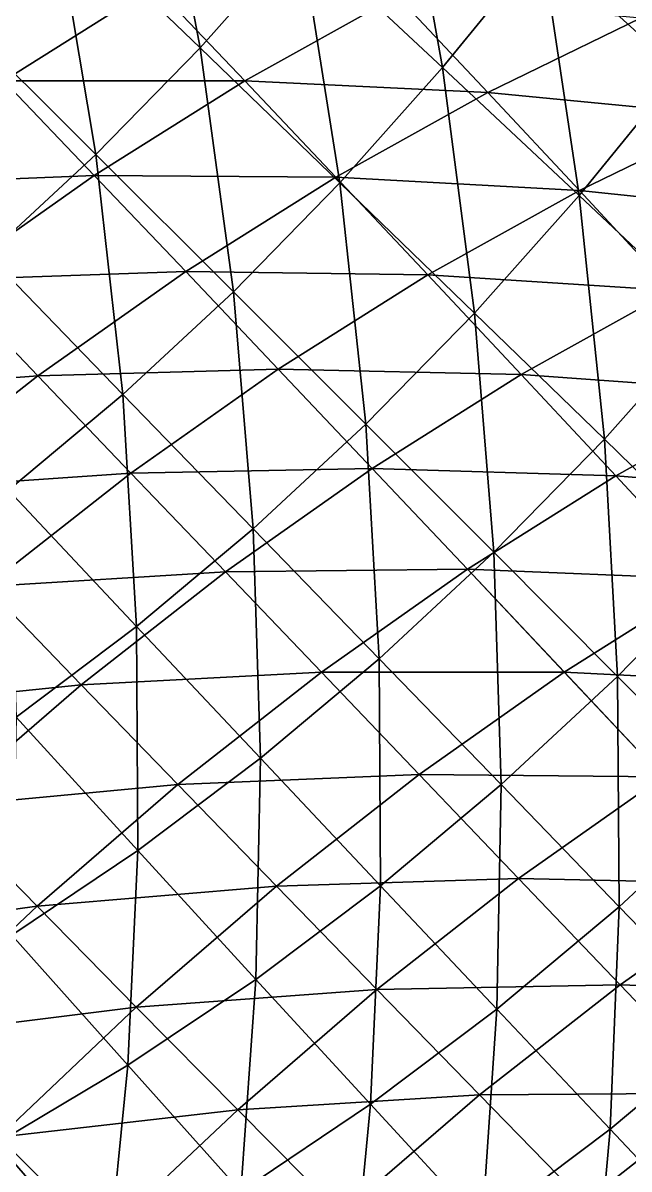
# Model space of a CAD drawing. Extents: x -232 to 179, y -162 to 161.
# Drawn here: x -35.27 to -10.46, y 4.6 to 51.5 of the extents above; entities that cross this region are included whole.
import ezdxf

# ---------------------------------------------------------------- set-up
doc = ezdxf.new("R2010")
doc.units = 0
doc.header["$MEASUREMENT"] = 0

msp = doc.modelspace()

# ---------------------------------------------------------------- linework, layer by layer
for points in [[(-28.01764, 50.48089, -879.9059), (-29.963852, 60.723522, -887.1519999999999), (-33.97859, 56.212414, -887.53937), (-33.97849, 56.212513, -887.53925)], [(-29.963852, 60.723522, -887.1519999999999), (-28.01764, 50.48089, -879.9059), (-23.906582, 55.100227, -879.50916), (-23.906483, 55.100327, -879.50903)], [(-18.093124, 49.67856, -872.059), (-19.938221, 59.964645, -878.8914), (-23.906582, 55.100227, -879.50916), (-23.906483, 55.100327, -879.50903)], [(-19.938221, 59.964645, -878.8914), (-18.093124, 49.67856, -872.059), (-14.03878, 54.64836500000001, -871.42786), (-14.03868, 54.648464, -871.4277300000001)], [(-8.367409, 49.50601, -864.1344), (-10.098766, 59.86921700000001, -870.5879), (-14.03878, 54.64836500000001, -871.42786), (-14.03868, 54.648464, -871.4277300000001)], [(-32.284992, 46.112007, -880.0708), (-33.97859, 56.212414, -887.53937), (-38.14595, 51.945896, -887.7004400000001), (-38.14585, 51.945995, -887.7003)], [(-33.97859, 56.212414, -887.53937), (-32.284992, 46.112007, -880.0708), (-28.01764, 50.48089, -879.9059), (-28.01754, 50.480988, -879.90576)], [(-22.293243, 44.95914, -872.4643), (-23.906582, 55.100227, -879.50916), (-28.01764, 50.48089, -879.9059), (-28.01754, 50.480988, -879.90576)], [(-23.906582, 55.100227, -879.50916), (-22.293243, 44.95914, -872.4643), (-18.093124, 49.67856, -872.059), (-18.093025, 49.678658, -872.0589)], [(-12.501202, 44.438805, -864.77795), (-14.03878, 54.64836500000001, -871.42786), (-18.093124, 49.67856, -872.059), (-18.093025, 49.678658, -872.0589)], [(-14.03878, 54.64836500000001, -871.42786), (-12.501202, 44.438805, -864.77795), (-8.367409, 49.50601, -864.1344), (-8.367308999999999, 49.506107, -864.1343)], [(-39.69908, 52.966026, -638.2103), (-29.877466, 53.018837, -632.8798), (-36.041252, 49.135265, -631.7122), (-36.041153, 49.135365, -631.7121)], [(-26.190536, 49.13291, -626.41016), (-36.041252, 49.135265, -631.7122), (-29.877466, 53.018837, -632.8798), (-29.877367, 53.018936, -632.8797)], [(-29.877466, 53.018837, -632.8798), (-19.955624, 52.605774, -627.8551), (-26.190536, 49.13291, -626.41016), (-26.190437, 49.13301, -626.41003)], [(-16.244732, 48.65473, -621.4039), (-26.190536, 49.13291, -626.41016), (-19.955624, 52.605774, -627.8551), (-19.955524, 52.605873, -627.855)], [(-19.955624, 52.605774, -627.8551), (-9.961183, 51.70793, -623.1188400000001), (-16.244732, 48.65473, -621.4039), (-16.244633, 48.65483, -621.40375)], [(-38.14595, 51.945896, -887.7004400000001), (-36.711742, 42.00235, -879.99725), (-32.284992, 46.112007, -880.0708), (-32.284893, 46.112106, -880.0707)], [(-6.2314987, 47.682404, -616.67505), (-16.244732, 48.65473, -621.4039), (-9.961183, 51.70793, -623.1188400000001), (-9.961082000000001, 51.70803, -623.1187)], [(-26.65305, 40.4956, -872.6328), (-28.01764, 50.48089, -879.9059), (-32.284992, 46.112007, -880.0708), (-32.284893, 46.112106, -880.0707)], [(-28.01764, 50.48089, -879.9059), (-26.65305, 40.4956, -872.6328), (-22.293243, 44.95914, -872.4643), (-22.293144, 44.95924, -872.4642)], [(-16.783634, 39.626907, -865.19116), (-18.093124, 49.67856, -872.059), (-22.293243, 44.95914, -872.4643), (-22.293144, 44.95924, -872.4642)], [(-18.093124, 49.67856, -872.059), (-16.783634, 39.626907, -865.19116), (-12.501202, 44.438805, -864.77795), (-12.5011015, 44.438904, -864.7778300000001)], [(-7.111198399999999, 39.36360999999999, -857.6451400000001), (-8.367409, 49.50601, -864.1344), (-12.501202, 44.438805, -864.77795), (-12.5011015, 44.438904, -864.7778300000001)], [(-32.344822, 45.25532, -625.2444), (-42.11019, 44.854225, -630.8275), (-36.041252, 49.135265, -631.7122), (-36.041153, 49.135365, -631.7121)], [(-36.041252, 49.135265, -631.7122), (-26.190536, 49.13291, -626.41016), (-32.344822, 45.25532, -625.2444), (-32.34472299999999, 45.25542, -625.2442599999999)], [(-22.465176, 45.189922, -619.9623), (-32.344822, 45.25532, -625.2444), (-26.190536, 49.13291, -626.41016), (-26.190437, 49.13301, -626.41003)], [(-26.190536, 49.13291, -626.41016), (-16.244732, 48.65473, -621.4039), (-22.465176, 45.189922, -619.9623), (-22.465076, 45.19002, -619.9621599999999)], [(-12.495499, 44.63871, -614.9654), (-22.465176, 45.189922, -619.9623), (-16.244732, 48.65473, -621.4039), (-16.244633, 48.65483, -621.40375)], [(-16.244732, 48.65473, -621.4039), (-6.2314987, 47.682404, -616.67505), (-12.495499, 44.63871, -614.9654), (-12.4953985, 44.63881, -614.9653)], [(-2.4634876, 43.58391599999999, -610.23474), (-12.495499, 44.63871, -614.9654), (-6.2314987, 47.682404, -616.67505), (-6.231398599999999, 47.682503, -616.6749)], [(-31.175716, 36.296898, -872.5576), (-32.284992, 46.112007, -880.0708), (-36.711742, 42.00235, -879.99725), (-36.711643, 42.00245, -879.9971300000001)], [(-32.284992, 46.112007, -880.0708), (-31.175716, 36.296898, -872.5576), (-26.65305, 40.4956, -872.6328), (-26.65295, 40.4957, -872.6327)], [(-42.11019, 44.854225, -630.8275), (-32.344822, 45.25532, -625.2444), (-38.404415, 40.980873, -624.361), (-38.40431599999999, 40.98097199999999, -624.3609)], [(-28.60519, 41.32133, -618.79926), (-38.404415, 40.980873, -624.361), (-32.344822, 45.25532, -625.2444), (-32.34472299999999, 45.25542, -625.2442599999999)], [(-32.344822, 45.25532, -625.2444), (-22.465176, 45.189922, -619.9623), (-28.60519, 41.32133, -618.79926), (-28.605091, 41.32143, -618.79913)], [(-18.696583, 41.184692, -613.5283), (-28.60519, 41.32133, -618.79926), (-22.465176, 45.189922, -619.9623), (-22.465076, 45.19002, -619.9621599999999)], [(-22.465176, 45.189922, -619.9623), (-12.495499, 44.63871, -614.9654), (-18.696583, 41.184692, -613.5283), (-18.696484, 41.18479, -613.5282)], [(-21.228878, 35.0759, -865.3630400000001), (-22.293243, 44.95914, -872.4643), (-26.65305, 40.4956, -872.6328), (-26.65295, 40.4957, -872.6327)], [(-22.293243, 44.95914, -872.4643), (-21.228878, 35.0759, -865.3630400000001), (-16.783634, 39.626907, -865.19116), (-16.783535, 39.627007, -865.19104)], [(-8.702921, 40.55214, -608.5318), (-18.696583, 41.184692, -613.5283), (-12.495499, 44.63871, -614.9654), (-12.4953985, 44.63881, -614.9653)], [(-12.495499, 44.63871, -614.9654), (-2.4634876, 43.58391599999999, -610.23474), (-8.702921, 40.55214, -608.5318), (-8.702821, 40.55224, -608.5317)], [(-11.469597, 34.466347, -858.0657), (-12.501202, 44.438805, -864.77795), (-16.783634, 39.626907, -865.19116), (-16.783535, 39.627007, -865.19104)], [(-12.501202, 44.438805, -864.77795), (-11.469597, 34.466347, -858.0657), (-7.111198399999999, 39.36360999999999, -857.6451400000001), (-7.111098299999999, 39.36371, -857.645)], [(-36.711742, 42.00235, -879.99725), (-35.857346, 32.373917, -872.2346), (-31.175716, 36.296898, -872.5576), (-31.175617, 36.296997, -872.5575)], [(-38.404415, 40.980873, -624.361), (-28.60519, 41.32133, -618.79926), (-34.65073, 37.056797, -617.9179), (-34.65063, 37.056896, -617.9178)], [(-24.817497, 37.328125, -612.3689), (-34.65073, 37.056797, -617.9179), (-28.60519, 41.32133, -618.79926), (-28.605091, 41.32143, -618.79913)], [(-28.60519, 41.32133, -618.79926), (-18.696583, 41.184692, -613.5283), (-24.817497, 37.328125, -612.3689), (-24.817398, 37.328224, -612.3688)], [(-34.65073, 37.056797, -617.9179), (-44.359486, 36.317028, -623.76117), (-38.404415, 40.980873, -624.361), (-38.40431599999999, 40.98097199999999, -624.3609)], [(-14.87969, 37.11167, -607.1003400000001), (-24.817497, 37.328125, -612.3689), (-18.696583, 41.184692, -613.5283), (-18.696484, 41.18479, -613.5282)], [(-18.696583, 41.184692, -613.5283), (-8.702921, 40.55214, -608.5318), (-14.87969, 37.11167, -607.1003400000001), (-14.87959, 37.11177, -607.1002)], [(-25.840164, 30.794926, -865.2864), (-26.65305, 40.4956, -872.6328), (-31.175716, 36.296898, -872.5576), (-31.175617, 36.296997, -872.5575)], [(-26.65305, 40.4956, -872.6328), (-25.840164, 30.794926, -865.2864), (-21.228878, 35.0759, -865.3630400000001), (-21.228779, 35.076, -865.3629)], [(-4.861801, 36.389206, -602.095), (-14.87969, 37.11167, -607.1003400000001), (-8.702921, 40.55214, -608.5318), (-8.702821, 40.55224, -608.5317)], [(-15.993698, 29.834602, -858.24054), (-16.783634, 39.626907, -865.19116), (-21.228878, 35.0759, -865.3630400000001), (-21.228779, 35.076, -865.3629)], [(-16.783634, 39.626907, -865.19116), (-15.993698, 29.834602, -858.24054), (-11.469597, 34.466347, -858.0657), (-11.469497, 34.466446, -858.06555)], [(-6.3340607, 29.46154, -851.0691), (-7.111198399999999, 39.36360999999999, -857.6451400000001), (-11.469597, 34.466347, -858.0657), (-11.469497, 34.466446, -858.06555)], [(-44.359486, 36.317028, -623.76117), (-34.65073, 37.056797, -617.9179), (-40.59198, 32.40377, -617.3194599999999), (-40.59188, 32.40387, -617.31934)], [(-30.844212, 33.076866, -611.4903), (-40.59198, 32.40377, -617.3194599999999), (-34.65073, 37.056797, -617.9179), (-34.65063, 37.056896, -617.9178)], [(-34.65073, 37.056797, -617.9179), (-24.817497, 37.328125, -612.3689), (-30.844212, 33.076866, -611.4903), (-30.844112, 33.076965, -611.4902)], [(-20.976599, 33.27024, -605.94543), (-30.844212, 33.076866, -611.4903), (-24.817497, 37.328125, -612.3689), (-24.817398, 37.328224, -612.3688)], [(-24.817497, 37.328125, -612.3689), (-14.87969, 37.11167, -607.1003400000001), (-20.976599, 33.27024, -605.94543), (-20.9765, 33.27034, -605.9453)], [(-11.00922, 32.965073, -600.67035), (-20.976599, 33.27024, -605.94543), (-14.87969, 37.11167, -607.1003400000001), (-14.87959, 37.11177, -607.1002)], [(-14.87969, 37.11167, -607.1003400000001), (-4.861801, 36.389206, -602.095), (-11.00922, 32.965073, -600.67035), (-11.00912, 32.96517, -600.6702)], [(-30.61354, 26.795052, -864.95703), (-31.175716, 36.296898, -872.5576), (-35.857346, 32.373917, -872.2346), (-35.857246, 32.374016, -872.2345)], [(-31.175716, 36.296898, -872.5576), (-30.61354, 26.795052, -864.95703), (-25.840164, 30.794926, -865.2864), (-25.840065, 30.795025, -865.28625)], [(-0.9665661, 32.14357, -595.64655), (-11.00922, 32.965073, -600.67035), (-4.861801, 36.389206, -602.095), (-4.861701, 36.389305, -602.09485)], [(-20.686798, 25.477684, -858.16254), (-21.228878, 35.0759, -865.3630400000001), (-25.840164, 30.794926, -865.2864), (-25.840065, 30.795025, -865.28625)], [(-21.228878, 35.0759, -865.3630400000001), (-20.686798, 25.477684, -858.16254), (-15.993698, 29.834602, -858.24054), (-15.993598, 29.834702, -858.2404)], [(-10.930832, 24.755398, -851.2468), (-11.469597, 34.466347, -858.0657), (-15.993698, 29.834602, -858.24054), (-15.993598, 29.834702, -858.2404)], [(-11.469597, 34.466347, -858.0657), (-10.930832, 24.755398, -851.2468), (-6.3340607, 29.46154, -851.0691), (-6.3339605, 29.46164, -851.069)], [(-40.59198, 32.40377, -617.3194599999999), (-30.844212, 33.076866, -611.4903), (-36.766975, 28.438314, -610.8937), (-36.766876, 28.438414, -610.89355)], [(-26.979692, 29.035635, -605.0703), (-36.766975, 28.438314, -610.8937), (-30.844212, 33.076866, -611.4903), (-30.844112, 33.076965, -611.4902)], [(-30.844212, 33.076866, -611.4903), (-20.976599, 33.27024, -605.94543), (-26.979692, 29.035635, -605.0703), (-26.979593, 29.035734, -605.0702)], [(-17.077156, 29.141897, -599.52094), (-26.979692, 29.035635, -605.0703), (-20.976599, 33.27024, -605.94543), (-20.9765, 33.27034, -605.9453)], [(-20.976599, 33.27024, -605.94543), (-11.00922, 32.965073, -600.67035), (-17.077156, 29.141897, -599.52094), (-17.077057, 29.141996, -599.5208)], [(-7.079496400000001, 28.738653, -594.2299), (-17.077156, 29.141897, -599.52094), (-11.00922, 32.965073, -600.67035), (-11.00912, 32.96517, -600.6702)], [(-11.00922, 32.965073, -600.67035), (-0.9665661, 32.14357, -595.64655), (-7.079496400000001, 28.738653, -594.2299), (-7.0793962, 28.738752, -594.2298)], [(-35.857346, 32.373917, -872.2346), (-35.540062, 23.088406, -864.3729), (-30.61354, 26.795052, -864.95703), (-30.613441, 26.79515, -864.9569)], [(-25.54485, 21.406857, -857.8274), (-25.840164, 30.794926, -865.2864), (-30.61354, 26.795052, -864.95703), (-30.613441, 26.79515, -864.9569)], [(-25.840164, 30.794926, -865.2864), (-25.54485, 21.406857, -857.8274), (-20.686798, 25.477684, -858.16254), (-20.686699, 25.477783, -858.1624)], [(-15.69931, 20.328495, -851.16754), (-15.993698, 29.834602, -858.24054), (-20.686798, 25.477684, -858.16254), (-20.686699, 25.477783, -858.1624)], [(-15.993698, 29.834602, -858.24054), (-15.69931, 20.328495, -851.16754), (-10.930832, 24.755398, -851.2468), (-10.930732, 24.755497, -851.2467)], [(-26.979692, 29.035635, -605.0703), (-17.077156, 29.141897, -599.52094), (-23.05172, 24.927427, -598.6499), (-23.05162, 24.927526, -598.6498)], [(-13.113394, 24.936922, -593.0869), (-23.05172, 24.927427, -598.6499), (-17.077156, 29.141897, -599.52094), (-17.077057, 29.141996, -599.5208)], [(-17.077156, 29.141897, -599.52094), (-7.079496400000001, 28.738653, -594.2299), (-13.113394, 24.936922, -593.0869), (-13.113294, 24.937021, -593.0868)], [(-6.025432599999999, 19.823742, -844.3648699999999), (-6.3340607, 29.46154, -851.0691), (-10.930832, 24.755398, -851.2468), (-10.930732, 24.755497, -851.2467)], [(-36.766975, 28.438314, -610.8937), (-26.979692, 29.035635, -605.0703), (-32.879234, 24.415274, -604.4761), (-32.879135, 24.415373, -604.47595)], [(-23.05172, 24.927427, -598.6499), (-32.879234, 24.415274, -604.4761), (-26.979692, 29.035635, -605.0703), (-26.979593, 29.035734, -605.0702)], [(-3.0845947, 24.425774, -587.77057), (-13.113394, 24.936922, -593.0869), (-7.079496400000001, 28.738653, -594.2299), (-7.0793962, 28.738752, -594.2298)], [(-32.879234, 24.415274, -604.4761), (-42.58251, 23.41828, -610.5775), (-36.766975, 28.438314, -610.8937), (-36.766876, 28.438414, -610.89355)], [(-30.558765, 17.634445, -857.2329), (-30.61354, 26.795052, -864.95703), (-35.540062, 23.088406, -864.3729), (-35.539963, 23.088505, -864.3728)], [(-30.61354, 26.795052, -864.95703), (-30.558765, 17.634445, -857.2329), (-25.54485, 21.406857, -857.8274), (-25.54475, 21.406956, -857.8273)], [(-20.635395, 16.192287, -850.8269), (-20.686798, 25.477684, -858.16254), (-25.54485, 21.406857, -857.8274), (-25.54475, 21.406956, -857.8273)], [(-20.686798, 25.477684, -858.16254), (-20.635395, 16.192287, -850.8269), (-15.69931, 20.328495, -851.16754), (-15.69921, 20.328594, -851.1674)], [(-32.879234, 24.415274, -604.4761), (-23.05172, 24.927427, -598.6499), (-28.92323, 20.329012, -598.0585), (-28.92313, 20.329111, -598.05835)], [(-19.054441, 20.746092, -592.2208), (-28.92323, 20.329012, -598.0585), (-23.05172, 24.927427, -598.6499), (-23.05162, 24.927526, -598.6498)], [(-23.05172, 24.927427, -598.6499), (-13.113394, 24.936922, -593.0869), (-19.054441, 20.746092, -592.2208), (-19.054342, 20.746191, -592.2207)], [(-9.079258, 20.648758, -586.635), (-19.054441, 20.746092, -592.2208), (-13.113394, 24.936922, -593.0869), (-13.113294, 24.937021, -593.0868)], [(-13.113394, 24.936922, -593.0869), (-3.0845947, 24.425774, -587.77057), (-9.079258, 20.648758, -586.635), (-9.079158, 20.648857, -586.6349)], [(-42.58251, 23.41828, -610.5775), (-32.879234, 24.415274, -604.4761), (-38.671967, 19.414923, -604.16113), (-38.671867, 19.415022, -604.161)], [(-28.92323, 20.329012, -598.0585), (-38.671967, 19.414923, -604.16113), (-32.879234, 24.415274, -604.4761), (-32.879135, 24.415373, -604.47595)], [(-10.863216, 15.332485, -844.2844), (-10.930832, 24.755398, -851.2468), (-15.69931, 20.328495, -851.16754), (-15.69921, 20.328594, -851.1674)], [(-10.930832, 24.755398, -851.2468), (-10.863216, 15.332485, -844.2844), (-6.025432599999999, 19.823742, -844.3648699999999), (-6.025332499999999, 19.823841, -844.36475)], [(-35.540062, 23.088406, -864.3729), (-35.715805, 14.173027, -856.3789), (-30.558765, 17.634445, -857.2329), (-30.558666, 17.634544, -857.2328)], [(-25.72985, 12.35928, -850.2229), (-25.54485, 21.406857, -857.8274), (-30.558765, 17.634445, -857.2329), (-30.558666, 17.634544, -857.2328)], [(-25.54485, 21.406857, -857.8274), (-25.72985, 12.35928, -850.2229), (-20.635395, 16.192287, -850.8269), (-20.635296, 16.192387, -850.8268)], [(-28.92323, 20.329012, -598.0585), (-19.054441, 20.746092, -592.2208), (-24.893011, 16.173475, -591.63275), (-24.892912, 16.173574, -591.6326)], [(-14.981678, 16.485176, -585.77454), (-24.893011, 16.173475, -591.63275), (-19.054441, 20.746092, -592.2208), (-19.054342, 20.746191, -592.2207)], [(-19.054441, 20.746092, -592.2208), (-9.079258, 20.648758, -586.635), (-14.981678, 16.485176, -585.77454), (-14.981578, 16.485275, -585.7744)], [(-4.968113, 16.270214, -580.1561), (-14.981678, 16.485176, -585.77454), (-9.079258, 20.648758, -586.635), (-9.079158, 20.648857, -586.6349)], [(-38.671967, 19.414923, -604.16113), (-28.92323, 20.329012, -598.0585), (-34.68844, 15.352427, -597.74506), (-34.68834, 15.352527, -597.74493)], [(-24.893011, 16.173475, -591.63275), (-34.68844, 15.352427, -597.74506), (-28.92323, 20.329012, -598.0585), (-28.92313, 20.329111, -598.05835)], [(-15.871052, 11.136147, -843.9389), (-15.69931, 20.328495, -851.16754), (-20.635395, 16.192287, -850.8269), (-20.635296, 16.192387, -850.8268)], [(-15.69931, 20.328495, -851.16754), (-15.871052, 11.136147, -843.9389), (-10.863216, 15.332485, -844.2844), (-10.863116, 15.332585, -844.2843)], [(-6.1655693, 10.476387, -837.4981700000001), (-6.025432599999999, 19.823742, -844.3648699999999), (-10.863216, 15.332485, -844.2844), (-10.863116, 15.332585, -844.2843)], [(-34.68844, 15.352427, -597.74506), (-44.363533, 14.0378475, -604.1205), (-38.671967, 19.414923, -604.16113), (-38.671867, 19.415022, -604.161)], [(-30.969728, 8.842255, -849.3552), (-30.558765, 17.634445, -857.2329), (-35.715805, 14.173027, -856.3789), (-35.715706, 14.173127, -856.3788)], [(-30.558765, 17.634445, -857.2329), (-30.969728, 8.842255, -849.3552), (-25.72985, 12.35928, -850.2229), (-25.729752, 12.35938, -850.2228)], [(-24.893011, 16.173475, -591.63275), (-14.981678, 16.485176, -585.77454), (-20.782295, 11.942291, -585.19025), (-20.782196, 11.942391, -585.1901)], [(-10.826675, 12.137573, -579.30206), (-20.782295, 11.942291, -585.19025), (-14.981678, 16.485176, -585.77454), (-14.981578, 16.485275, -585.7744)], [(-14.981678, 16.485176, -585.77454), (-4.968113, 16.270214, -580.1561), (-10.826675, 12.137573, -579.30206), (-10.826575, 12.137673, -579.3019400000001)], [(-34.68844, 15.352427, -597.74506), (-24.893011, 16.173475, -591.63275), (-30.625868, 11.22481, -591.32104), (-30.625769, 11.22491, -591.3209)], [(-20.782295, 11.942291, -585.19025), (-30.625868, 11.22481, -591.32104), (-24.893011, 16.173475, -591.63275), (-24.892912, 16.173574, -591.6326)], [(-21.039566, 7.247425, -843.3261), (-20.635395, 16.192287, -850.8269), (-25.72985, 12.35928, -850.2229), (-25.729752, 12.35938, -850.2228)], [(-20.635395, 16.192287, -850.8269), (-21.039566, 7.247425, -843.3261), (-15.871052, 11.136147, -843.9389), (-15.870952, 11.136247, -843.9388)], [(-0.7728385999999999, 11.793556, -573.64075), (-10.826675, 12.137573, -579.30206), (-4.968113, 16.270214, -580.1561), (-4.968013, 16.270313, -580.156)], [(-44.363533, 14.0378475, -604.1205), (-34.68844, 15.352427, -597.74506), (-40.35295, 10.000902, -597.70465), (-40.35285, 10.001002, -597.7045)], [(-30.625868, 11.22481, -591.32104), (-40.35295, 10.000902, -597.70465), (-34.68844, 15.352427, -597.74506), (-34.68834, 15.352527, -597.74493)], [(-11.239189, 6.224930000000001, -837.1481), (-10.863216, 15.332485, -844.2844), (-15.871052, 11.136147, -843.9389), (-15.870952, 11.136247, -843.9388)], [(-10.863216, 15.332485, -844.2844), (-11.239189, 6.224930000000001, -837.1481), (-6.1655693, 10.476387, -837.4981700000001), (-6.165469, 10.476487, -837.49805)], [(-35.715805, 14.173027, -856.3789), (-36.339405, 5.6538734, -848.2252), (-30.969728, 8.842255, -849.3552), (-30.96963, 8.842355, -849.3551)], [(-26.355604, 3.6792908, -842.4458), (-25.72985, 12.35928, -850.2229), (-30.969728, 8.842255, -849.3552), (-30.96963, 8.842355, -849.3551)], [(-25.72985, 12.35928, -850.2229), (-26.355604, 3.6792908, -842.4458), (-21.039566, 7.247425, -843.3261), (-21.039467, 7.247525, -843.326)], [(-30.625868, 11.22481, -591.32104), (-20.782295, 11.942291, -585.19025), (-26.477886, 7.025791000000001, -584.8806), (-26.477787, 7.0258913, -584.8805)], [(-16.584175, 7.6284485, -578.7221), (-26.477886, 7.025791000000001, -584.8806), (-20.782295, 11.942291, -585.19025), (-20.782196, 11.942391, -585.1901)], [(-20.782295, 11.942291, -585.19025), (-10.826675, 12.137573, -579.30206), (-16.584175, 7.6284485, -578.7221), (-16.584076, 7.628548599999999, -578.722)], [(-6.5821304, 7.695675, -572.7938), (-16.584175, 7.6284485, -578.7221), (-10.826675, 12.137573, -579.30206), (-10.826575, 12.137673, -579.3019400000001)], [(-10.826675, 12.137573, -579.30206), (-0.7728385999999999, 11.793556, -573.64075), (-6.5821304, 7.695675, -572.7938), (-6.5820303, 7.695775, -572.7937)], [(-40.35295, 10.000902, -597.70465), (-30.625868, 11.22481, -591.32104), (-36.258606, 5.903311, -591.2809), (-36.258507, 5.903411, -591.28076)], [(-26.477886, 7.025791000000001, -584.8806), (-36.258606, 5.903311, -591.2809), (-30.625868, 11.22481, -591.32104), (-30.625769, 11.22491, -591.3209)], [(-16.475597, 2.285122, -836.5272), (-15.871052, 11.136147, -843.9389), (-21.039566, 7.247425, -843.3261), (-21.039467, 7.247525, -843.326)], [(-15.871052, 11.136147, -843.9389), (-16.475597, 2.285122, -836.5272), (-11.239189, 6.224930000000001, -837.1481), (-11.239089, 6.22503, -837.14795)], [(-6.728424, 1.4464226, -830.4407), (-6.1655693, 10.476387, -837.4981700000001), (-11.239189, 6.224930000000001, -837.1481), (-11.239089, 6.22503, -837.14795)], [(-31.803333, 0.44455338, -841.2994), (-30.969728, 8.842255, -849.3552), (-36.339405, 5.6538734, -848.2252), (-36.339306, 5.6539736, -848.2251)], [(-30.969728, 8.842255, -849.3552), (-31.803333, 0.44455338, -841.2994), (-26.355604, 3.6792908, -842.4458), (-26.355505, 3.6793907, -842.4457)], [(-26.477886, 7.025791000000001, -584.8806), (-16.584175, 7.6284485, -578.7221), (-22.237442, 2.7484894, -578.41473), (-22.237343, 2.748589299999999, -578.4146)], [(-12.291222, 3.2244606, -572.21875), (-22.237442, 2.7484894, -578.41473), (-16.584175, 7.6284485, -578.7221), (-16.584076, 7.628548599999999, -578.722)], [(-16.584175, 7.6284485, -578.7221), (-6.5821304, 7.695675, -572.7938), (-12.291222, 3.2244606, -572.21875), (-12.2911215, 3.2245605, -572.2186)], [(-2.2401772, 3.151184, -566.2399), (-12.291222, 3.2244606, -572.21875), (-6.5821304, 7.695675, -572.7938), (-6.5820303, 7.695775, -572.7937)], [(-21.861475, -1.329895, -835.6354), (-21.039566, 7.247425, -843.3261), (-26.355604, 3.6792908, -842.4458), (-26.355505, 3.6793907, -842.4457)], [(-21.039566, 7.247425, -843.3261), (-21.861475, -1.329895, -835.6354), (-16.475597, 2.285122, -836.5272), (-16.475498, 2.2852218, -836.5271)], [(-36.258606, 5.903311, -591.2809), (-26.477886, 7.025791000000001, -584.8806), (-32.074, 1.7388878, -584.8407), (-32.073902, 1.7389878, -584.8406)], [(-22.237442, 2.7484894, -578.41473), (-32.074, 1.7388878, -584.8407), (-26.477886, 7.025791000000001, -584.8806), (-26.477787, 7.0258913, -584.8805)], [(-12.026871, -2.5400581, -829.8125), (-11.239189, 6.224930000000001, -837.1481), (-16.475597, 2.285122, -836.5272), (-16.475498, 2.2852218, -836.5271)], [(-11.239189, 6.224930000000001, -837.1481), (-12.026871, -2.5400581, -829.8125), (-6.728424, 1.4464226, -830.4407), (-6.728324000000001, 1.4465226, -830.44055)], [(-32.074, 1.7388878, -584.8407), (-41.810326, 0.20741081, -591.5024400000001), (-36.258606, 5.903311, -591.2809), (-36.258507, 5.903411, -591.28076)], [(-36.339405, 5.6538734, -848.2252), (-37.364838, -2.4443817, -839.8895), (-31.803333, 0.44455338, -841.2994), (-31.803234, 0.44465336, -841.29926)]]:
    msp.add_3dface(points)

doc.saveas('drawing.dxf')
